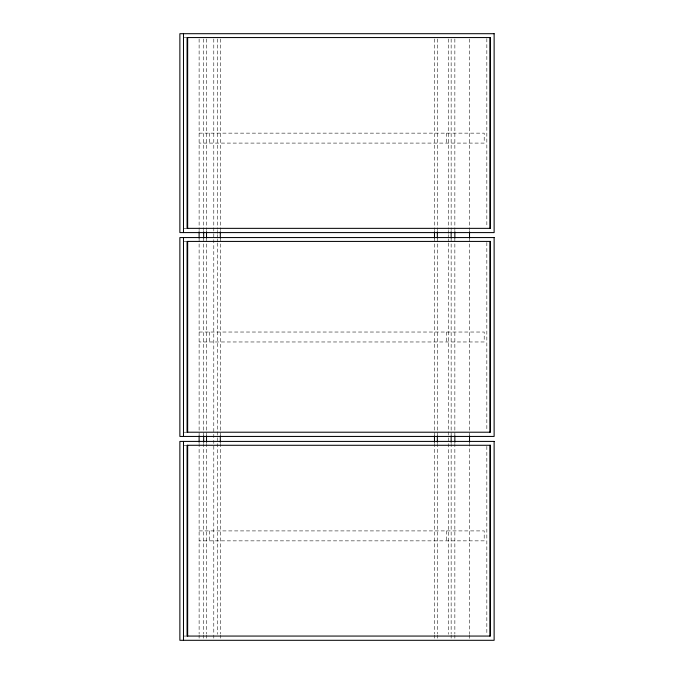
<?xml version="1.0" encoding="UTF-8"?>
<svg xmlns="http://www.w3.org/2000/svg" width="674" height="674" viewBox="0 0 674 674"><rect width="100%" height="100%" fill="white"/><g stroke="black" fill="none" stroke-linecap="round" stroke-linejoin="round"><path stroke-width="0.51" stroke-dasharray="3.37 2.53" d="M184.027 37.559L187.086 37.559M199.116 133.14L484.202 133.14L484.202 143.09L199.116 143.09M184.027 228.351L187.086 228.351M184.027 241.418L187.086 241.418M199.116 332.029L484.202 332.029L484.202 341.971L199.116 341.971M184.027 432.211L187.086 432.211M184.027 445.278L187.086 445.278M199.116 530.91L484.202 530.91L484.202 540.86L199.116 540.86M184.027 636.062L187.086 636.062M486.839 38.612L486.839 227.307M486.839 242.463L486.839 431.158M486.839 446.323L486.839 633.964M469.525 38.957L469.525 230.634M469.525 238.006L469.525 435.994M469.525 442.852L469.525 634.276M469.525 635.034L469.525 640.3M454.857 38.966L454.857 230.634M454.857 238.006L454.857 435.994M454.857 443.366L454.857 633.981M454.857 635.034L454.857 638.194M451.142 38.966L451.142 230.634M451.142 238.006L451.142 435.994M451.142 443.366L451.142 633.981M451.142 635.034L451.142 638.194M448.252 38.957L448.252 229.337M448.252 230.39L448.252 233.541M448.252 234.594L448.252 237.745M448.252 238.798L448.252 241.958M448.252 243.011L448.252 634.276M446.567 133.14L446.567 143.09M446.567 332.029L446.567 341.971M446.567 530.91L446.567 540.86M437.359 38.966L437.359 230.634M437.359 238.006L437.359 435.994M437.359 443.366L437.359 633.981M437.359 635.034L437.359 638.194M434.477 38.966L434.477 230.634M434.477 238.006L434.477 435.994M434.477 443.366L434.477 633.981M434.477 635.034L434.477 638.194M220.314 38.966L220.314 230.634M220.314 238.006L220.314 435.994M220.314 443.366L220.314 633.981M220.314 635.034L220.314 638.194M217.449 38.957L217.449 229.337M217.449 230.39L217.449 233.541M217.449 234.594L217.449 237.745M217.449 238.798L217.449 241.958M217.449 243.011L217.449 634.276M213.793 38.957L213.793 634.276M213.793 635.034L213.793 638.194M209.26 133.14L209.26 143.09M209.26 332.029L209.26 341.971M209.26 530.91L209.26 540.86M206.522 38.966L206.522 230.634M206.522 238.006L206.522 435.994M206.522 443.366L206.522 633.981M206.522 635.034L206.522 638.194M203.658 38.966L203.658 230.634M203.658 238.006L203.658 435.994M203.658 443.366L203.658 633.981M203.658 635.034L203.658 638.194M199.116 38.966L199.116 230.634M199.116 238.006L199.116 435.994M199.116 443.366L199.116 633.981M199.116 635.034L199.116 638.194"/><path stroke-width="1.01" d="M489.888 37.559L489.888 228.351M489.888 241.418L489.888 432.211M489.888 445.278L489.888 636.062M469.525 231.688L469.525 238.006M469.525 435.994L469.525 442.312M454.857 231.688L454.857 238.006M454.857 435.994L454.857 442.312M451.142 231.688L451.142 238.006M451.142 435.994L451.142 442.312M437.359 231.688L437.359 238.006M437.359 435.994L437.359 442.312M434.477 231.688L434.477 238.006M434.477 435.994L434.477 442.312M220.314 231.688L220.314 238.006M220.314 435.994L220.314 442.312M206.522 231.688L206.522 238.006M206.522 435.994L206.522 442.312M203.658 231.688L203.658 238.006M203.658 435.994L203.658 442.312M199.116 231.688L199.116 238.006M199.116 435.994L199.116 442.312M187.65 37.559L187.65 228.351M187.65 241.418L187.65 432.211M187.65 445.278L187.65 636.062M183.488 33.7L183.488 232.589M183.488 237.56L183.488 436.44M183.488 441.411L183.488 640.3M494.126 33.7L179.874 33.7L179.874 232.589L494.126 232.589L494.126 33.7M490.453 37.559L187.086 37.559L187.086 228.351L490.453 228.351L490.453 37.559M494.126 237.56L179.874 237.56L179.874 436.44L494.126 436.44L494.126 237.56M490.453 241.418L187.086 241.418L187.086 432.211L490.453 432.211L490.453 241.418M494.126 441.411L179.874 441.411L179.874 640.3L494.126 640.3L494.126 441.411M490.453 445.278L187.086 445.278L187.086 636.062L490.453 636.062L490.453 445.278"/></g></svg>
